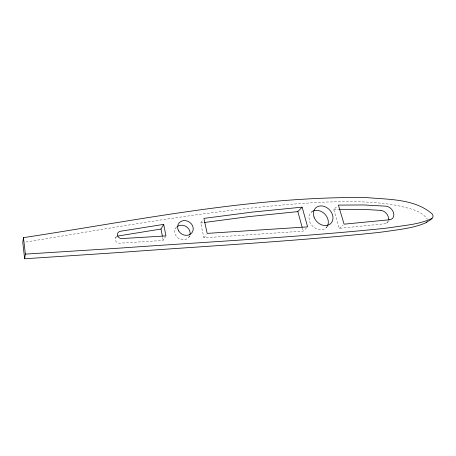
<?xml version="1.0" encoding="UTF-8"?>
<svg xmlns="http://www.w3.org/2000/svg" width="456" height="456" viewBox="0 0 456 456"><rect width="100%" height="100%" fill="white"/><g stroke="black" fill="none" stroke-linecap="round" stroke-linejoin="round"><path stroke-width="0.34" stroke-dasharray="2.28 1.71" d="M115.579 237.986L116.36 236.231M116.428 236.829A4.013 3.591 19.4 0 0 115.739 240.967A4.013 3.591 19.4 0 0 119.837 243.173L163.208 240.443L165.608 236.487M175.628 228.353L176.347 227.196M188.881 237.205L190.032 235.524M306.643 227.823L303.212 231.124L203.917 237.827L200.703 223.024L203.097 219.564M203.917 237.827L206.368 234.492M311.323 212.268L312.805 210.797M388.409 220.51A7.461 5.677 48.6 0 1 384.545 223.805L339.321 228.336L333.729 209.492L337.349 206.089M326.12 227.726L327.67 226.324M339.321 228.336L343.037 225.093M386.5 223.121L389.629 220.67M25.918 242.011C124.163 225.965 222.403 207.617 321.976 202.219C347.124 201.278 372.563 200.976 397.421 205.536C407.772 208.244 420.934 209.845 427.489 219.353M200.703 223.024L203.137 222.67M333.729 209.492L338.797 209.332M302.282 227.761L303.212 231.124M162.655 237.582L163.208 240.443M327.231 226.341A10.699 8.596 45.7 0 1 312.445 225.976A10.699 8.596 45.7 0 1 312.736 211.259M189.616 235.963A7.98 7.028 31.7 0 1 178.815 238.539A7.98 7.028 31.7 0 1 176.044 227.755"/><path stroke-width="0.68" d="M23.484 237.639L22.8 242.512L24.635 258.774L117.574 252.618C203.57 246.234 289.731 241.657 375.522 232.794A534.666 311.642 27.2 0 0 386.694 231.409C399.598 229.419 412.925 228.2 425.077 223.126C427.813 221.12 435.697 218.43 432.231 213.995C414.669 198.48 387.879 199.597 365.837 197.516C250.583 196.439 136.954 220.413 23.484 237.639L25.359 254.123L24.635 258.774M162.376 236.151L161.002 229.043L163.693 224.38L120.452 231.255A4.07 3.637 19.9 0 0 117.46 235.33A4.07 3.637 19.9 0 0 121.986 238.568L165.95 235.923L163.693 224.38M204.47 222.477L248.651 216.634L297.836 211.612L302.128 207.155L307.623 226.877L207.184 233.386L203.895 218.407L252.407 212.08L302.128 207.155M426.423 222.351L426.879 221.981M431.992 218.367C419.611 224.443 405.367 225.178 391.943 227.401A541.187 312.508 27.3 0 1 380.674 228.769C293.875 237.502 206.705 241.897 119.706 248.121L25.359 254.123M161.002 229.043L118.332 235.951A4.013 3.591 19.4 0 0 117.665 236.117M339.281 209.315L362.623 209.344L380.908 210.393M297.836 211.612L302.1 227.088M380.994 210.404A7.461 5.677 48.6 0 1 388.615 219.364M313.511 210.894A10.699 8.596 45.7 0 1 324.877 214.103A10.699 8.596 45.7 0 1 327.653 225.543M177.07 226.723A7.98 7.028 31.7 0 1 186.071 226.501A7.98 7.028 31.7 0 1 190.038 234.601M389.19 219.786L344.098 224.17L338.38 205.114L363.745 204.949L386.107 206.18A7.558 5.706 48.5 0 1 393.591 212.912A7.558 5.706 48.5 0 1 389.749 219.718L389.19 219.786M314.041 217.067A10.847 8.658 45.6 0 0 330.765 223.514A10.847 8.658 45.6 0 0 324.815 206.636A10.847 8.658 45.6 0 0 314.041 217.067M178.684 230.958A8.094 7.096 31.9 0 0 192.244 232.303A8.094 7.096 31.9 0 0 185.313 220.607A8.094 7.096 31.9 0 0 178.684 230.958"/></g></svg>
